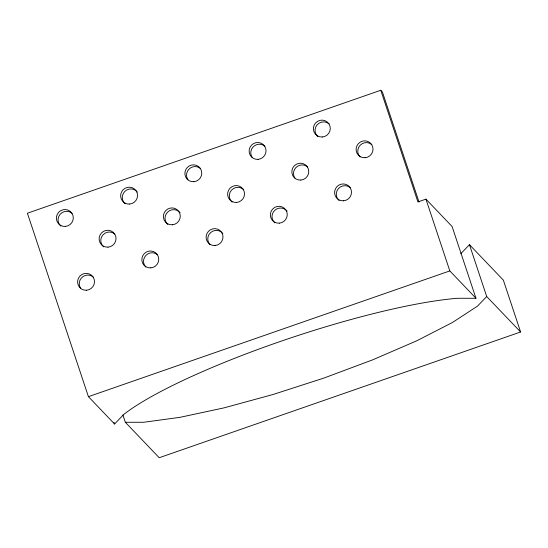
<?xml version="1.0" encoding="UTF-8"?>
<svg xmlns="http://www.w3.org/2000/svg" width="548" height="548" viewBox="0 0 548 548"><rect width="100%" height="100%" fill="white"/><g stroke="black" fill="none" stroke-linecap="round" stroke-linejoin="round"><path stroke-width="0.82" d="M114.566 424.022L123.766 414.432A204.719 34.846 -18.4 0 1 457.607 298.276L475.965 298.276L452.086 226.495L425.94 199.136L417.912 201.931L380.764 90.269L27.4 213.22L88.42 396.663L114.566 424.022L114.032 422.405M460.847 253.669L469.465 244.682L503.352 280.144L520.6 331.985L159.208 457.731L125.321 422.268L122.896 414.98M469.465 244.682L486.713 296.53L477.514 306.113L452.381 322.525L416.685 340.829L372.846 359.776L323.868 378.079L273.075 394.492L223.94 407.89L179.799 417.364L143.672 422.268L125.321 422.268M88.42 396.663L449.819 270.918L475.965 298.276M380.764 90.269L382.422 92.009L419.028 202.048M486.713 296.53L520.6 331.985M425.94 199.136L449.819 270.918M60.862 226.139A8.528 8.378 -43.7 0 1 60.177 214.22A8.528 8.378 -43.7 0 1 72.117 213.323M103.599 246.86A8.528 8.378 -43.7 0 1 102.914 234.941A8.528 8.378 -43.7 0 1 114.854 234.044M80.645 288.296A8.528 8.378 -43.7 0 1 93.345 277.124M145.809 267.082A8.528 8.378 -43.7 0 1 145.898 255.395A8.528 8.378 -43.7 0 1 157.591 254.772M125.108 203.781A8.528 8.378 -43.7 0 1 124.937 191.327A8.528 8.378 -43.7 0 1 137.377 192.019M187.916 179.785A8.528 8.378 -43.7 0 1 200.616 168.613M167.846 224.509A8.528 8.378 -43.7 0 1 167.674 212.049A8.528 8.378 -43.7 0 1 180.114 212.747M210.055 244.73A8.528 8.378 -43.7 0 1 210.685 232.523A8.528 8.378 -43.7 0 1 222.851 233.475M232.092 202.15A8.528 8.378 -43.7 0 1 231.407 190.238A8.528 8.378 -43.7 0 1 243.353 189.341M274.829 222.878A8.528 8.378 -43.7 0 1 274.658 210.425A8.528 8.378 -43.7 0 1 287.097 211.117M252.162 157.427A8.528 8.378 -43.7 0 1 264.862 146.261M317.854 136.719A8.528 8.378 -43.7 0 1 317.169 124.8A8.528 8.378 -43.7 0 1 329.108 123.903M294.899 178.155A8.528 8.378 -43.7 0 1 307.599 166.982M339.082 200.527A8.528 8.378 -43.7 0 1 338.397 188.608A8.528 8.378 -43.7 0 1 350.336 187.711M360.063 156.94A8.528 8.378 -43.7 0 1 360.159 145.254A8.528 8.378 -43.7 0 1 371.845 144.631M322.306 137A8.528 8.378 -43.7 0 0 328.896 123.814A8.528 8.378 -43.7 0 0 314.271 124.91A8.528 8.378 -43.7 0 0 322.306 137M365.043 157.728A8.528 8.378 -43.7 0 0 371.633 144.535A8.528 8.378 -43.7 0 0 357.001 145.638A8.528 8.378 -43.7 0 0 365.043 157.728M343.534 200.808A8.528 8.378 -43.7 0 0 350.117 187.621A8.528 8.378 -43.7 0 0 335.492 188.718A8.528 8.378 -43.7 0 0 343.534 200.808M300.797 180.08A8.528 8.378 -43.7 0 0 307.38 166.893A8.528 8.378 -43.7 0 0 292.755 167.989A8.528 8.378 -43.7 0 0 300.797 180.08M258.06 159.358A8.528 8.378 -43.7 0 0 264.643 146.165A8.528 8.378 -43.7 0 0 250.018 147.268A8.528 8.378 -43.7 0 0 258.06 159.358M236.544 202.438A8.528 8.378 -43.7 0 0 243.134 189.245A8.528 8.378 -43.7 0 0 228.509 190.348A8.528 8.378 -43.7 0 0 236.544 202.438M279.281 223.166A8.528 8.378 -43.7 0 0 285.871 209.973A8.528 8.378 -43.7 0 0 271.246 211.069A8.528 8.378 -43.7 0 0 279.281 223.166M215.035 245.518A8.528 8.378 -43.7 0 0 221.625 232.325A8.528 8.378 -43.7 0 0 207 233.427A8.528 8.378 -43.7 0 0 215.035 245.518M172.298 224.79A8.528 8.378 -43.7 0 0 178.888 211.603A8.528 8.378 -43.7 0 0 164.263 212.699A8.528 8.378 -43.7 0 0 172.298 224.79M193.814 181.71A8.528 8.378 -43.7 0 0 200.397 168.524A8.528 8.378 -43.7 0 0 185.772 169.62A8.528 8.378 -43.7 0 0 193.814 181.71M129.561 204.068A8.528 8.378 -43.7 0 0 136.151 190.875A8.528 8.378 -43.7 0 0 121.526 191.971A8.528 8.378 -43.7 0 0 129.561 204.068M108.052 247.148A8.528 8.378 -43.7 0 0 114.635 233.955A8.528 8.378 -43.7 0 0 100.01 235.058A8.528 8.378 -43.7 0 0 108.052 247.148M150.789 267.869A8.528 8.378 -43.7 0 0 157.372 254.683A8.528 8.378 -43.7 0 0 142.747 255.779A8.528 8.378 -43.7 0 0 150.789 267.869M86.543 290.228A8.528 8.378 -43.7 0 0 93.126 277.035A8.528 8.378 -43.7 0 0 78.501 278.137A8.528 8.378 -43.7 0 0 86.543 290.228M65.315 226.42A8.528 8.378 -43.7 0 0 71.904 213.227A8.528 8.378 -43.7 0 0 57.273 214.33A8.528 8.378 -43.7 0 0 65.315 226.42"/></g></svg>
